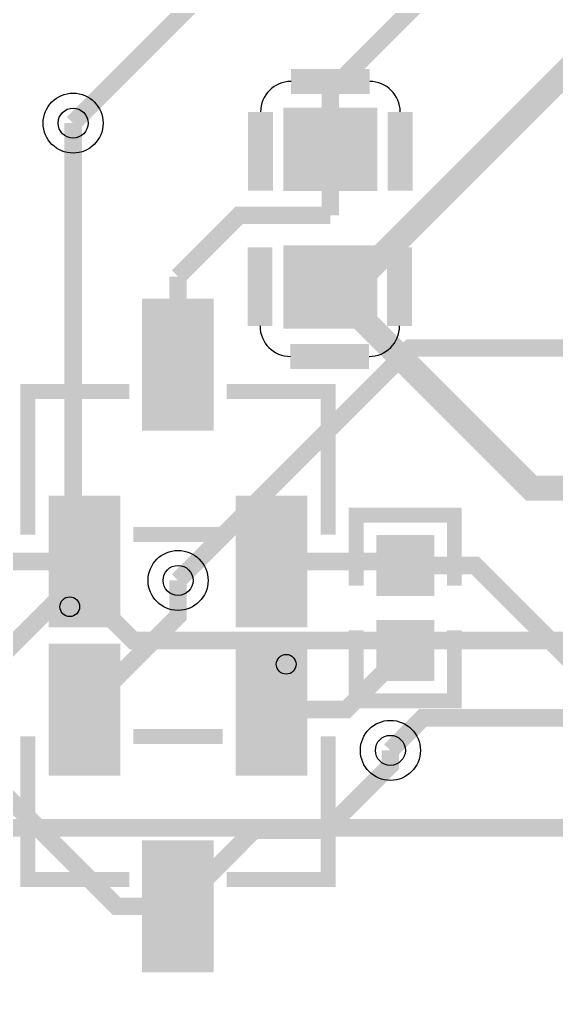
# Model space of a CAD drawing. Header units: millimetres. Extents: x -4 to 157, y 41 to 137.
# Drawn here: x 73.42 to 78.88, y 118.95 to 128.94 of the extents above; entities that cross this region are included whole.
import ezdxf

# ---------------------------------------------------------------- set-up
doc = ezdxf.new("R2010")
doc.units = ezdxf.units.MM
for name, color, linetype, true_color in [('BottomLayer', 7, 'Continuous', 0x0000ff), ('Document', 7, 'Continuous', 0xffffff), ('Hole', 7, 'Continuous', 0x222222), ('Multi-Layer', 7, 'Continuous', 0xc0c0c0), ('TopLayer', 7, 'Continuous', 0xff0000), ('TopPasteMaskLayer', 7, 'Continuous', 0x808080), ('TopSilkLayer', 7, 'Continuous', 0xffcc00), ('TopSolderMaskLayer', 7, 'Continuous', 0x800080)]:
    doc.layers.add(name, color=color, linetype=linetype, true_color=true_color)

msp = doc.modelspace()

# ---------------------------------------------------------------- hatches: boundary and pattern name
at = {"layer": 'TopLayer'}
for points in [[(76.1307, 127.223), (76.1307, 128.023), (77.0308, 128.023), (77.0308, 127.223)], [(76.1307, 125.823), (76.1307, 126.623), (77.0308, 126.623), (77.0308, 125.823)], [(75.3813, 126.0588), (75.3813, 124.8088), (74.6813, 124.8088), (74.6813, 126.0588)], [(74.4314, 124.0588), (74.4314, 122.8088), (73.7314, 122.8088), (73.7314, 124.0588)], [(76.3313, 124.0588), (76.3313, 122.8088), (75.6313, 122.8088), (75.6313, 124.0588)], [(77.0727, 123.1106), (77.6128, 123.1106), (77.6128, 123.6763), (77.0727, 123.6763)], [(77.0727, 122.8106), (77.6128, 122.8106), (77.6128, 122.245), (77.0727, 122.245)], [(73.7314, 121.3036), (73.7314, 122.5536), (74.4314, 122.5536), (74.4314, 121.3036)], [(75.6313, 121.3036), (75.6313, 122.5536), (76.3313, 122.5536), (76.3313, 121.3036)], [(74.6814, 119.3036), (74.6814, 120.5536), (75.3814, 120.5536), (75.3814, 119.3036)]]:
    msp.add_hatch(color=256, dxfattribs=at).paths.add_polyline_path(points)
at = {"layer": 'TopPasteMaskLayer'}
for points in [[(76.1307, 127.223), (76.1307, 128.023), (77.0308, 128.023), (77.0308, 127.223)], [(76.1307, 125.823), (76.1307, 126.623), (77.0308, 126.623), (77.0308, 125.823)], [(75.3813, 126.0588), (75.3813, 124.8088), (74.6813, 124.8088), (74.6813, 126.0588)], [(74.4314, 124.0588), (74.4314, 122.8088), (73.7314, 122.8088), (73.7314, 124.0588)], [(76.3313, 124.0588), (76.3313, 122.8088), (75.6313, 122.8088), (75.6313, 124.0588)], [(77.1128, 123.0956), (77.5727, 123.0956), (77.6128, 123.1356), (77.6128, 123.6362), (77.5727, 123.6763), (77.1128, 123.6763), (77.0727, 123.6362), (77.0727, 123.1356)], [(77.1128, 122.8256), (77.5727, 122.8256), (77.6128, 122.7856), (77.6128, 122.285), (77.5727, 122.245), (77.1128, 122.245), (77.0727, 122.285), (77.0727, 122.7856)], [(73.7314, 121.3036), (73.7314, 122.5536), (74.4314, 122.5536), (74.4314, 121.3036)], [(75.6313, 121.3036), (75.6313, 122.5536), (76.3313, 122.5536), (76.3313, 121.3036)], [(74.6814, 119.3036), (74.6814, 120.5536), (75.3814, 120.5536), (75.3814, 119.3036)]]:
    msp.add_hatch(color=256, dxfattribs=at).paths.add_polyline_path(points)
at = {"layer": 'TopSolderMaskLayer'}
for points in [[(76.1022, 127.2004), (76.1022, 128.0456), (77.0593, 128.0456), (77.0593, 127.2004)], [(76.1022, 125.8004), (76.1022, 126.6456), (77.0593, 126.6456), (77.0593, 125.8004)], [(75.3956, 126.1042), (75.3956, 124.7635), (74.6671, 124.7635), (74.6671, 126.1042)], [(74.4456, 124.1042), (74.4456, 122.7635), (73.7171, 122.7635), (73.7171, 124.1042)], [(76.3455, 124.1042), (76.3455, 122.7635), (75.6171, 122.7635), (75.6171, 124.1042)], [(77.0485, 123.084), (77.637, 123.084), (77.637, 123.7029), (77.0485, 123.7029)], [(77.0485, 122.8372), (77.637, 122.8372), (77.637, 122.2184), (77.0485, 122.2184)], [(73.7172, 121.2583), (73.7172, 122.599), (74.4456, 122.599), (74.4456, 121.2583)], [(75.6171, 121.2583), (75.6171, 122.599), (76.3455, 122.599), (76.3455, 121.2583)], [(74.6671, 119.2583), (74.6671, 120.599), (75.3956, 120.599), (75.3956, 119.2583)]]:
    msp.add_hatch(color=256, dxfattribs=at).paths.add_polyline_path(points)

# ---------------------------------------------------------------- linework, layer by layer
at = {"layer": 'BottomLayer'}
for points, const_width in [([(75.0318, 123.2411), (77.3942, 125.6033), (83.2106, 125.6033), (84.379, 126.7717), (90.221, 126.7717), (91.3894, 127.9401), (91.3894, 128.3973)], 0.1778), ([(75.0318, 123.241), (77.3941, 125.6033), (83.2106, 125.6033), (84.379, 126.7716), (90.221, 126.7716), (91.3895, 127.9401), (91.3895, 128.3972)], 0.178), ([(74.0795, 123.1263), (73.9649, 123.2408), (73.9649, 127.8893)], 0.1778), ([(81.6104, 122.8093), (81.4326, 122.6314), (74.5745, 122.6314), (73.965, 123.2409), (73.965, 127.8892)], 0.178), ([(74.0795, 123.1263), (73.8882, 123.1263), (51.6223, 100.8603), (51.6223, 93.5311)], 0.1778), ([(81.6104, 122.8093), (81.4326, 122.6315), (74.5745, 122.6315), (74.0795, 123.1263)], 0.1778), ([(77.1908, 121.5138), (77.521, 121.844), (82.474, 121.844), (86.3094, 121.844), (87.0968, 122.6314)], 0.178), ([(77.1908, 121.5139), (77.521, 121.8441), (86.3094, 121.8441), (87.0968, 122.6315)], 0.1778), ([(100.0255, 115.748), (98.4253, 114.1478), (94.412, 114.1478), (87.8334, 120.7264), (72.4917, 120.7264)], 0.178), ([(100.0254, 115.7481), (98.4255, 114.1479), (94.412, 114.1479), (87.8334, 120.7265), (72.4917, 120.7265)], 0.1778)]:
    msp.add_lwpolyline(points, dxfattribs=dict(at, const_width=const_width))
at = {"layer": 'Document'}
for centre in [(73.9313, 122.9738), (76.1314, 122.3886)]:
    msp.add_circle(centre, 0.1001, dxfattribs=at)
at = {"layer": 'Hole'}
for centre in [(73.965, 127.8892), (75.0319, 123.241), (77.1909, 121.5138)]:
    msp.add_circle(centre, 0.1525, dxfattribs=at)
at = {"layer": 'Multi-Layer'}
for centre in [(73.965, 127.8892), (75.0319, 123.241), (77.1909, 121.5138)]:
    msp.add_circle(centre, 0.305, dxfattribs=at)
at = {"layer": 'TopLayer'}
for points, const_width in [([(73.9649, 127.8893), (77.0892, 131.0135), (77.7485, 131.0135)], 0.1778), ([(73.965, 127.8893), (77.0891, 131.0134), (77.7486, 131.0134)], 0.178), ([(76.5807, 127.623), (76.5807, 128.2191), (77.902, 129.5403), (78.4354, 130.0737), (79.4514, 130.0737)], 0.178), ([(76.5806, 127.6231), (76.5806, 128.219), (78.4354, 130.0737), (79.4514, 130.0737)], 0.1778), ([(80.3332, 128.4773), (79.0432, 128.4773), (76.7889, 126.223), (76.5806, 126.223)], 0.254), ([(78.4309, 127.8648), (79.0433, 128.4772), (80.3334, 128.4772)], 0.254), ([(78.4309, 127.8648), (76.789, 126.223), (76.5807, 126.223)], 0.254), ([(76.5806, 127.6231), (76.5806, 126.952)], 0.1778), ([(75.0312, 126.33), (75.6533, 126.952), (76.5806, 126.952)], 0.1778), ([(75.0312, 125.4339), (75.0312, 126.33)], 0.1778), ([(76.5806, 126.223), (78.6238, 124.1799), (79.8479, 124.1799)], 0.254), ([(76.5807, 126.223), (78.6239, 124.1798), (79.848, 124.1798)], 0.254), ([(72.7452, 123.3935), (72.7856, 123.4339), (74.0813, 123.4339)], 0.1778), ([(72.7453, 123.3934), (72.7857, 123.4338), (74.0814, 123.4338)], 0.178), ([(77.3426, 123.3935), (77.3023, 123.4339), (75.9812, 123.4339)], 0.1778), ([(77.3427, 123.3934), (77.3024, 123.4338), (75.9813, 123.4338)], 0.178), ([(77.3426, 123.3935), (77.3426, 123.3925)], 0.1778), ([(77.3426, 123.3925), (78.0538, 123.3925), (79.1969, 122.2495), (79.1969, 118.7696), (79.9843, 117.9822), (82.1941, 117.9822), (84.1753, 116.001), (85.7755, 116.001), (86.7661, 116.9916), (86.7661, 118.7442), (87.0632, 119.044), (87.0632, 119.171)], 0.1778), ([(77.3427, 123.3924), (78.0539, 123.3924), (79.197, 122.2494), (79.197, 118.7696), (79.9844, 117.9822), (82.1942, 117.9822), (84.1754, 116.001), (85.7756, 116.001), (86.7662, 116.9916), (86.7662, 118.7442), (87.0633, 119.0439), (87.0633, 119.2979)], 0.178), ([(74.0814, 121.9286), (75.0319, 122.879), (75.0319, 123.241)], 0.178), ([(74.0815, 121.9287), (75.0318, 122.8791), (75.0318, 123.2411)], 0.1778), ([(75.0313, 119.9286), (74.4072, 119.9286), (72.7453, 121.5904), (72.7453, 122.5278)], 0.178), ([(75.0312, 119.9287), (74.4072, 119.9287), (72.7452, 121.5906), (72.7452, 122.5278)], 0.1778), ([(77.3427, 122.5278), (76.7436, 121.9286), (75.9813, 121.9286)], 0.178), ([(77.3426, 122.5278), (76.7435, 121.9287), (75.9812, 121.9287)], 0.1778), ([(74.0813, 121.9287), (74.0815, 121.9287)], 0.1778), ([(75.0312, 119.9287), (75.8039, 120.7011), (76.5304, 120.7011), (77.1908, 121.3615), (77.1908, 121.5139)], 0.1778), ([(75.0313, 119.9286), (75.8038, 120.701), (76.5304, 120.701), (77.1908, 121.3614), (77.1908, 121.5138)], 0.178)]:
    msp.add_lwpolyline(points, dxfattribs=dict(at, const_width=const_width))
at = {"layer": 'TopSilkLayer'}
for points, const_width in [([(76.181, 128.313), (76.981, 128.313)], 0.254), ([(75.8711, 127.2033), (75.8711, 128.0033)], 0.254), ([(77.2908, 127.2033), (77.2908, 128.0033)], 0.254), ([(75.8653, 126.6274), (75.8653, 125.8274)], 0.254), ([(77.2849, 126.6274), (77.2849, 125.8274)], 0.254), ([(76.1751, 125.5176), (76.9751, 125.5176)], 0.254), ([(73.5051, 123.7076), (73.5051, 125.16), (74.5368, 125.16)], 0.1524), ([(76.5576, 123.7076), (76.5576, 125.16), (75.5259, 125.16)], 0.1524), ([(76.8441, 123.1868), (76.8441, 123.9049), (77.8414, 123.9049), (77.8414, 123.1868)], 0.1524), ([(75.4867, 123.7076), (74.5759, 123.7076)], 0.1524), ([(76.8441, 122.7344), (76.8441, 122.0164), (77.8414, 122.0164), (77.8414, 122.7344)], 0.1524), ([(73.5051, 121.6548), (73.5051, 120.2024), (74.5368, 120.2024)], 0.1524), ([(74.5759, 121.6548), (75.4867, 121.6548)], 0.1524), ([(76.5576, 121.6548), (76.5576, 120.2024), (75.5259, 120.2024)], 0.1524)]:
    msp.add_lwpolyline(points, dxfattribs=dict(at, const_width=const_width))
for centre, start, end in [((76.1809, 128.0032), 90, 180), ((76.9809, 128.0032), 360, 90), ((76.1751, 125.8273), 180, 270), ((76.9751, 125.8273), 270, 0)]:
    msp.add_arc(centre, 0.3098, start, end, dxfattribs=at)

doc.saveas('drawing.dxf')
